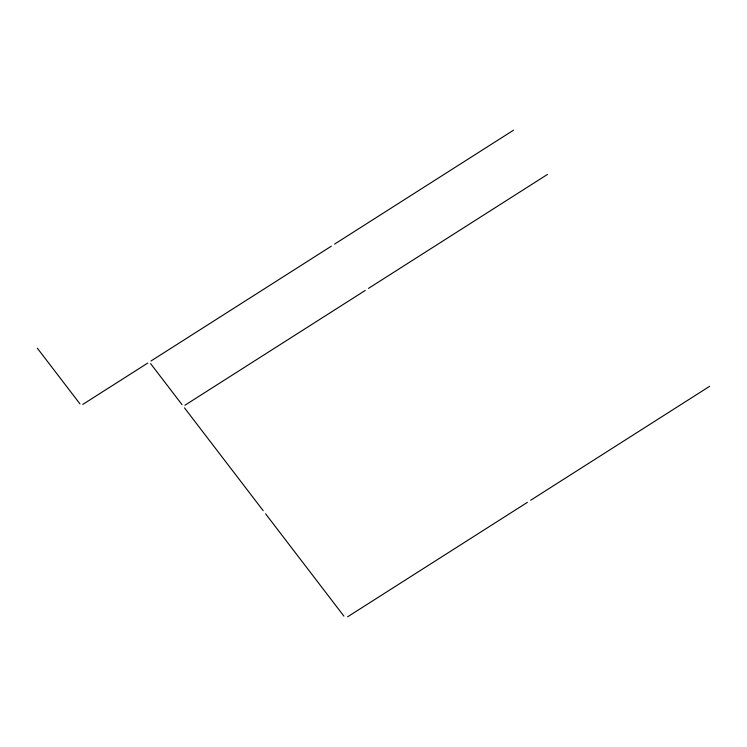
<?xml version="1.0" encoding="UTF-8"?>
<svg xmlns="http://www.w3.org/2000/svg" width="747" height="747" viewBox="0 0 747 747"><rect width="100%" height="100%" fill="white"/><g stroke="black" fill="none" stroke-linecap="round" stroke-linejoin="round"><path stroke-width="1.12" d="M82.758 404.435L147.766 363.051M151.015 360.978L331.332 246.183M334.581 244.11L513.562 130.165M184.911 405.257L365.227 290.452M368.476 288.389L547.458 174.434M347.57 616.835L527.401 502.348M530.65 500.275L709.65 386.311M150.605 363.602L182.072 404.706M184.49 407.871L263.168 510.649M265.587 513.815L343.919 616.135M37.35 348.214L79.957 403.875"/></g></svg>
